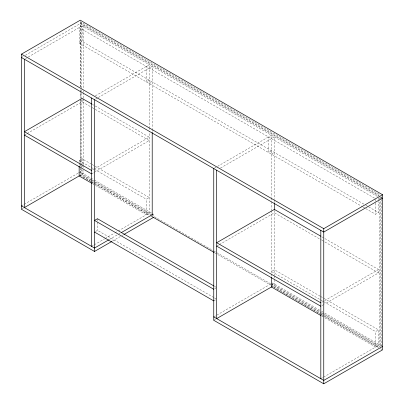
<?xml version="1.0" encoding="UTF-8"?>
<svg xmlns="http://www.w3.org/2000/svg" width="404" height="404" viewBox="0 0 404 404"><rect width="100%" height="100%" fill="white"/><g stroke="black" fill="none" stroke-linecap="round" stroke-linejoin="round"><path stroke-width="0.3" stroke-dasharray="2.02 1.52" d="M80.411 87.173L80.411 23.013L81.502 22.382L380.184 194.824M22.008 57.216L23.099 56.585M25.275 55.328L80.245 23.594L379.8 196.541M25.492 58.6L27.669 57.343M28.214 57.025L83.184 25.29L83.184 88.153M374.473 198.122L79.154 27.618L79.154 43.132L82.093 41.435L365.403 205.005M24.402 135.098L26.578 133.84M27.124 133.527L82.093 101.793L90.829 106.838M95.374 95.819L149.268 64.706L149.268 126.937M95.602 99.081L97.783 97.824M98.313 97.516L152.207 66.402L152.207 128.634M149.268 80.219L146.329 81.916L146.329 66.402M149.268 83.613L152.207 81.916M79.154 162.317L79.154 160.454L82.093 158.757L90.829 163.802M21.462 205.878L23.639 204.621M24.184 204.308L78.068 173.2M78.608 172.887L80.245 171.942L93.874 179.81M21.462 209.272L23.639 208.015M79.154 175.967L83.184 173.639L83.184 170.498M92.668 169.862L93.758 169.231M94.299 168.917L149.268 137.183L92.465 104.389M91.582 173.882L93.758 172.624M94.299 172.311L149.268 140.577L91.375 107.151M94.445 169.281L146.329 199.238L149.268 197.541L91.375 164.115M95.495 231.492L97.455 230.361L213.974 297.632M214.297 168.236L217.019 166.665M217.549 166.357L271.443 135.244L271.443 197.475M220.488 168.054L274.382 136.941L274.382 199.172M91.582 246.359L93.758 245.102M94.299 244.789L104.641 238.82M105.186 238.506L114.438 233.164M114.978 232.85L117.7 231.28M118.246 230.962L149.268 213.054L149.268 131.214M109.211 239.572L120.099 233.29M112.479 241.082L121.73 235.739M122.276 235.426L123.361 234.795M271.443 150.758L268.503 152.454L268.503 136.941M271.443 154.151L274.382 152.454M216.696 246.117L218.872 244.859M219.417 244.546L274.382 212.812L321.266 239.88M214.736 288.698L216.206 287.85M213.756 300.899L216.206 299.485M365.741 208.59L375.569 214.266L378.508 212.57L378.508 201.399M213.756 316.898L272.533 282.962L320.998 310.944M213.756 320.291L215.933 319.034M271.443 286.986L274.382 285.29L274.382 275.846M321.907 302.207L324.084 300.955M324.629 300.637L378.508 269.534L378.508 272.927L324.629 304.03M321.907 305.601L324.084 304.348M323.776 301.687L375.569 331.588L378.508 329.891L378.508 345.405L321.811 312.671M320.816 378.71L322.993 377.452M323.538 377.139L379.598 344.774L379.598 199.566M80.411 23.013L379.093 195.455M380.351 196.859L382.538 198.122M377.412 196.425L82.093 25.922L82.093 41.435M365.948 205.318L368.135 206.58M368.68 206.893L378.508 212.57M79.154 43.132L362.464 206.702M363.009 207.015L365.196 208.277M321.811 236.8L378.508 269.534M321.811 240.193L378.508 272.927M320.175 296.213L274.382 269.776L271.443 271.473L319.963 299.485M320.72 296.526L378.508 329.891M79.154 160.454L93.9 168.968M320.508 299.798L323.23 301.374M94.42 180.128L153.298 214.12L153.298 216.382M321.544 311.257L324.266 312.832M324.811 313.145L381.558 345.905M91.92 179.947L82.093 174.27L82.093 169.927M92.465 180.26L152.207 214.751M271.443 283.593L321.266 312.358M90.784 179.967L81.502 174.609L81.502 168.948M91.329 180.285L94.061 181.861M94.607 182.174L150.849 214.645M151.394 214.963L213.095 250.586M213.645 250.899L270.433 283.689M270.978 284.002L320.12 312.373M320.665 312.691L380.184 347.051L380.184 200.49M90.784 181.229L80.411 175.24L80.411 168.948M91.334 181.548L94.061 183.123M94.607 183.436L149.758 215.276M214.736 252.793L270.433 284.946M270.978 285.264L320.12 313.635M320.665 313.948L378.548 347.369M93.874 183.204L80.245 175.336L80.245 166.913M94.42 183.522L149.48 215.312M150.025 215.625L151.662 216.569M320.998 314.337L272.533 286.355L272.533 282.962M321.544 314.65L324.266 316.226M324.811 316.539L379.81 348.293M380.356 348.607L381.992 349.551M92.258 183.537L94.99 185.113M95.536 185.426L146.329 214.751L146.329 199.238M321.599 315.943L324.321 317.514M324.866 317.832L375.569 347.102L375.569 331.588M214.519 286.31L216.15 287.254M214.519 297.945L216.696 299.202M381.275 196.713L381.275 198.601M381.275 199.228L381.275 347.051M380.184 197.344L380.184 199.859M379.598 197.682L379.598 198.94M378.508 197.672L378.508 200.778M375.569 199.369L375.569 202.475M375.569 203.096L375.569 214.266M274.382 199.672L274.382 202.818M274.382 210.373L274.382 275.361M271.443 197.975L271.443 201.248M271.443 201.753L271.443 210.045M271.443 210.565L271.443 273.518M271.443 273.952L271.443 276.679M152.207 129.26L152.207 131.775M149.268 127.437L149.268 130.583M97.455 218.726L97.455 230.361M83.184 90.663L83.184 91.92M83.184 92.551L83.184 98.207M83.184 98.839L83.184 164.842M83.184 165.468L83.184 167.983M82.093 99.53L82.093 101.793M82.093 158.757L82.093 164.342M82.093 164.963L82.093 167.443M81.502 22.382L81.502 89.062M81.502 89.688L81.502 99.126M81.502 99.753L81.502 165.175M81.502 165.802L81.502 168.322M80.411 89.688L80.411 97.869M80.411 100.384L80.411 164.544M80.411 165.175L80.411 166.433M80.245 21.331L80.245 87.082M80.245 90.855L80.245 98.399M80.245 99.025L80.245 162.514M80.245 163.145L80.245 166.286M79.154 162.938L79.154 165.418"/><path stroke-width="0.61" d="M111.933 241.395L94.516 251.45L21.462 209.272L21.462 54.136L80.245 20.2L382.538 194.728L382.538 349.864L323.756 383.8L213.756 320.291L213.756 168.549M79.371 175.841L24.402 207.575L24.402 59.226M108.671 239.885L94.516 248.056L21.462 205.878M121.185 232.659L152.752 214.433M123.907 234.482L153.298 217.514M21.462 54.136L323.756 228.664L382.538 194.728M382.538 198.122L323.756 232.058L21.462 57.53M271.66 286.86L216.696 318.594L216.696 170.246M382.538 346.47L323.756 380.406L213.756 316.898M91.92 104.075L82.093 98.399L24.402 131.704L91.582 170.488M320.72 236.168L274.382 209.418L216.696 242.723L320.816 302.838M24.402 135.098L91.582 173.882M216.696 246.117L320.816 306.232M151.944 216.539L214.191 252.475M91.713 183.219L79.154 175.967L79.154 166.039M321.054 315.625L271.443 286.986L271.443 277.058M213.974 285.997L97.455 218.726L94.516 220.422L213.756 289.264M94.516 232.058L213.756 300.899M323.756 228.664L323.756 383.8M320.816 230.361L320.816 378.71M274.382 202.818L274.382 209.858M152.207 132.406L152.207 214.751M94.516 99.707L94.516 251.45M91.582 98.01L91.582 246.359"/></g></svg>
